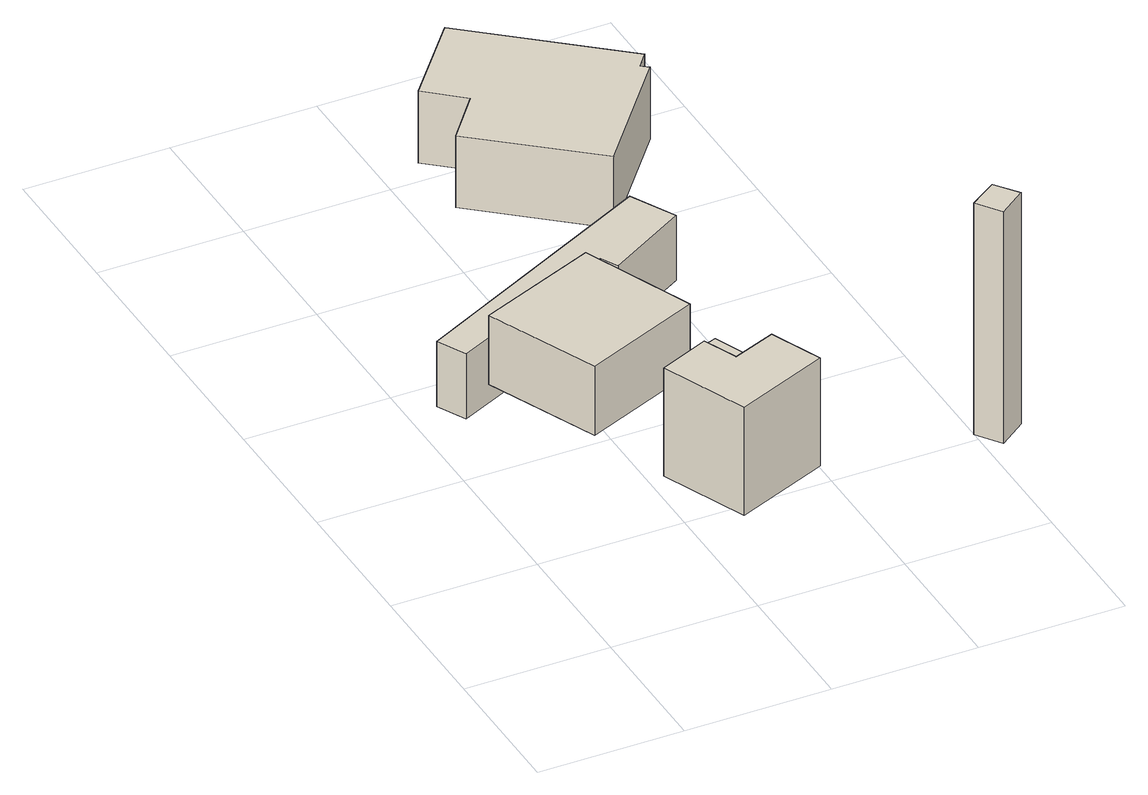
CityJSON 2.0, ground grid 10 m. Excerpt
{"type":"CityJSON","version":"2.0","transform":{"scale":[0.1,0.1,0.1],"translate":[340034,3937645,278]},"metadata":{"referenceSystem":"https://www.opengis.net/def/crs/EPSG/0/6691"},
"CityObjects":{
"building1":{"type":"Building","attributes":{"usage":"411","measuredHeight":8.6,"storeysAboveGround":1,"BuildingIDAttribute.prefecture":"14","BuildingIDAttribute.city":"14151","BuildingDetailAttribute.totalFloorArea":89.28,"BuildingDetailAttribute.buildingFootprintArea":89.28,"BuildingDetailAttribute.buildingStructureType":"601","BuildingDetailAttribute.buildingStructureOrgType":"1","BuildingDetailAttribute.orgUsage":"10","BuildingDetailAttribute.surveyYear":2015,"BuildingLandSlideRiskAttribute.description":"1","BuildingLandSlideRiskAttribute.areaType":"1"},"geometry":[{"type":"Solid","lod":"1","boundaries":[[[[0,1,2,3,4,5]],[[4,6,7,5]],[[3,8,6,4]],[[2,9,8,3]],[[1,10,9,2]],[[0,11,10,1]],[[5,7,11,0]],[[6,8,9,10,11,7]]]]}]},
"building2":{"type":"Building","attributes":{"usage":"411","measuredHeight":7.9,"storeysAboveGround":2,"BuildingIDAttribute.prefecture":"14","BuildingIDAttribute.city":"14151","BuildingDetailAttribute.totalFloorArea":105.37,"BuildingDetailAttribute.buildingFootprintArea":52.69,"BuildingDetailAttribute.buildingStructureType":"610","BuildingDetailAttribute.buildingStructureOrgType":"2","BuildingDetailAttribute.orgUsage":"10","BuildingDetailAttribute.surveyYear":2015,"BuildingLandSlideRiskAttribute.description":"1","BuildingLandSlideRiskAttribute.areaType":"1"},"geometry":[{"type":"Solid","lod":"1","boundaries":[[[[12,13,14,15]],[[14,16,17,15]],[[13,18,16,14]],[[12,19,18,13]],[[15,17,19,12]],[[16,18,19,17]]]]}]},
"building3":{"type":"Building","attributes":{"usage":"411","measuredHeight":6.5,"storeysAboveGround":1,"BuildingIDAttribute.prefecture":"14","BuildingIDAttribute.city":"14151","BuildingDetailAttribute.totalFloorArea":13.63,"BuildingDetailAttribute.buildingFootprintArea":13.63,"BuildingDetailAttribute.buildingStructureType":"601","BuildingDetailAttribute.buildingStructureOrgType":"1","BuildingDetailAttribute.orgUsage":"10","BuildingDetailAttribute.surveyYear":2015,"BuildingLandSlideRiskAttribute.description":"1","BuildingLandSlideRiskAttribute.areaType":"1"},"geometry":[{"type":"Solid","lod":"1","boundaries":[[[[20,21,22,23]],[[22,24,25,23]],[[21,26,24,22]],[[20,27,26,21]],[[23,25,27,20]],[[24,26,27,25]]]]}]},
"building4":{"type":"Building","attributes":{"usage":"411","measuredHeight":5.1,"storeysAboveGround":2,"BuildingIDAttribute.prefecture":"14","BuildingIDAttribute.city":"14151","BuildingDetailAttribute.totalFloorArea":77.51,"BuildingDetailAttribute.buildingFootprintArea":38.76,"BuildingDetailAttribute.buildingStructureType":"610","BuildingDetailAttribute.buildingStructureOrgType":"2","BuildingDetailAttribute.orgUsage":"10","BuildingDetailAttribute.surveyYear":2015,"BuildingLandSlideRiskAttribute.description":"1","BuildingLandSlideRiskAttribute.areaType":"1"},"geometry":[{"type":"Solid","lod":"1","boundaries":[[[[28,29,30,31,32,33]],[[32,34,35,33]],[[31,36,34,32]],[[30,37,36,31]],[[29,38,37,30]],[[28,39,38,29]],[[33,35,39,28]],[[34,36,37,38,39,35]]]]}]},
"building5":{"type":"Building","attributes":{"measuredHeight":18.1,"BuildingIDAttribute.prefecture":"14","BuildingIDAttribute.city":"14151","BuildingDetailAttribute.surveyYear":2015,"BuildingLandSlideRiskAttribute.description":"1","BuildingLandSlideRiskAttribute.areaType":"1"},"geometry":[{"type":"Solid","lod":"1","boundaries":[[[[40,41,42,43]],[[42,44,45,43]],[[41,46,44,42]],[[40,47,46,41]],[[43,45,47,40]],[[44,46,47,45]]]]}]},
"building6":{"type":"Building","attributes":{"usage":"413","measuredHeight":6.5,"storeysAboveGround":1,"BuildingIDAttribute.prefecture":"14","BuildingIDAttribute.city":"14151","BuildingDetailAttribute.totalFloorArea":106.03,"BuildingDetailAttribute.buildingFootprintArea":106.03,"BuildingDetailAttribute.buildingStructureType":"601","BuildingDetailAttribute.buildingStructureOrgType":"1","BuildingDetailAttribute.orgUsage":"30","BuildingDetailAttribute.surveyYear":2015,"BuildingLandSlideRiskAttribute.description":"1","BuildingLandSlideRiskAttribute.areaType":"1"},"geometry":[{"type":"Solid","lod":"1","boundaries":[[[[48,49,50,51,52,53,54,55]],[[54,56,57,55]],[[53,58,56,54]],[[52,59,58,53]],[[51,60,59,52]],[[50,61,60,51]],[[49,62,61,50]],[[48,63,62,49]],[[55,57,63,48]],[[56,58,59,60,61,62,63,57]]]]}]}
},
"vertices":[
[76,80,63],[111,95,63],[121,71,63],[151,83,63],[166,47,63],[101,20,63],[166,47,143],[101,20,143],[151,83,143],[121,71,143],[111,95,143],[76,80,143],
[69,160,46],[36,238,46],[119,272,46],[151,194,46],[119,272,97],[151,194,97],[36,238,97],[69,160,97],
[139,136,55],[158,89,55],[126,77,55],[108,124,55],[126,77,111],[108,124,111],[158,89,111],[139,136,111],
[143,276,29],[137,288,29],[18,233,29],[8,253,29],[183,340,29],[199,309,29],[183,340,77],[199,309,77],[8,253,77],[18,233,77],[137,288,77],[143,276,77],
[276,33,75],[288,17,75],[269,3,75],[257,20,75],[269,3,246],[257,20,246],[288,17,246],[276,33,246],
[261,482,9],[266,478,9],[203,402,9],[127,465,9],[153,497,9],[128,518,9],[173,572,9],[269,492,9],[173,572,62],[269,492,62],[128,518,62],[153,497,62],[127,465,62],[203,402,62],[266,478,62],[261,482,62]
]}
